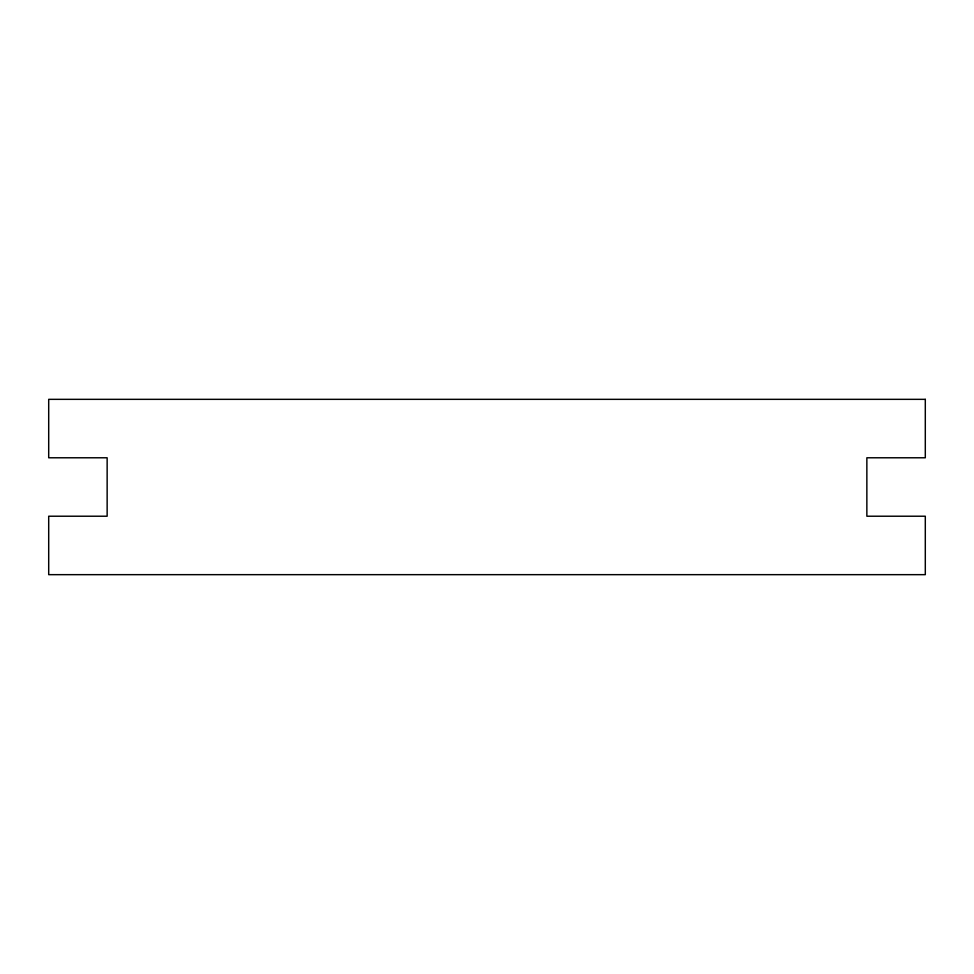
<?xml version="1.0" encoding="UTF-8"?>
<svg xmlns="http://www.w3.org/2000/svg" width="974" height="974" viewBox="0 0 974 974"><rect width="100%" height="100%" fill="white"/><g stroke="black" fill="none" stroke-linecap="round" stroke-linejoin="round"><path stroke-width="1.46" d="M925.3 399.34L48.7 399.34L48.7 457.78L107.14 457.78L107.14 516.22L48.7 516.22L48.7 574.66L925.3 574.66L925.3 516.22L866.86 516.22L866.86 457.78L925.3 457.78L925.3 399.34"/></g></svg>
